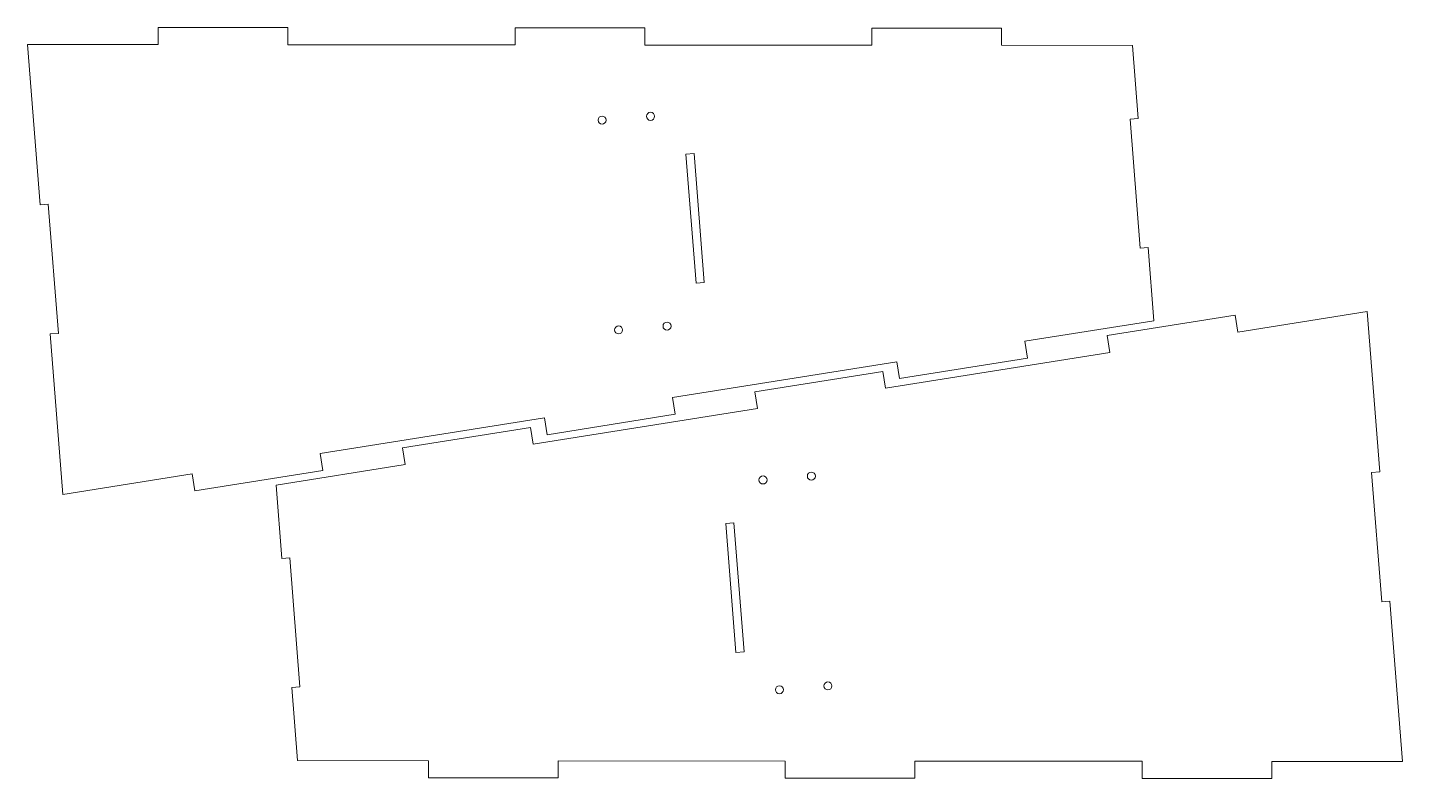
# Paper-space layout 'Sheet4' of a CAD drawing. Header units: inches. Extents: x 0.4 to 21.7, y 0.2 to 11.8.
import ezdxf

# ---------------------------------------------------------------- set-up
doc = ezdxf.new("R2010")
doc.units = ezdxf.units.IN
doc.header["$MEASUREMENT"] = 0

psp = doc.layouts.new('Sheet4')

# ---------------------------------------------------------------- linework, layer by layer
at = {"color": 1, "linetype": 'Continuous', "lineweight": 15}
for p, q in [((2.456, 11.511), (2.456, 11.775)), ((2.456, 11.775), (4.456, 11.773)), ((4.456, 11.509), (4.456, 11.773)), ((7.964, 11.506), (7.964, 11.77)), ((7.964, 11.77), (9.964, 11.768)), ((9.964, 11.504), (9.964, 11.768)), ((13.472, 11.501), (13.472, 11.765)), ((13.472, 11.765), (15.472, 11.764)), ((15.472, 11.5), (15.472, 11.764)), ((0.632, 9.035), (0.437, 11.512)), ((0.437, 11.512), (2.456, 11.511)), ((4.456, 11.509), (7.964, 11.506)), ((9.964, 11.504), (13.472, 11.501)), ((15.472, 11.5), (17.491, 11.498)), ((17.491, 11.498), (17.579, 10.369)), ((17.579, 10.369), (17.455, 10.359)), ((17.455, 10.359), (17.612, 8.365)), ((10.601, 9.819), (10.726, 9.829)), ((10.601, 9.819), (10.758, 7.825)), ((10.726, 9.829), (10.883, 7.835)), ((0.632, 9.035), (0.757, 9.045)), ((0.757, 9.045), (0.913, 7.051)), ((17.612, 8.365), (17.736, 8.375)), ((17.736, 8.375), (17.825, 7.245)), ((10.758, 7.825), (10.883, 7.835)), ((17.825, 7.245), (15.832, 6.928)), ((17.104, 7.016), (19.079, 7.33)), ((19.121, 7.07), (19.079, 7.33)), ((19.121, 7.07), (21.114, 7.387)), ((21.114, 7.387), (21.309, 4.91)), ((0.913, 7.051), (0.789, 7.041)), ((0.984, 4.563), (0.789, 7.041)), ((17.145, 6.755), (17.104, 7.016)), ((15.832, 6.928), (15.873, 6.667)), ((13.856, 6.613), (10.392, 6.062)), ((13.681, 6.204), (17.145, 6.755)), ((13.856, 6.613), (13.898, 6.353)), ((15.873, 6.667), (13.898, 6.353)), ((11.664, 6.15), (13.64, 6.464)), ((13.681, 6.204), (13.64, 6.464)), ((10.392, 6.062), (10.434, 5.801)), ((11.706, 5.889), (11.664, 6.15)), ((8.417, 5.747), (4.953, 5.195)), ((8.242, 5.337), (11.706, 5.889)), ((8.417, 5.747), (8.459, 5.486)), ((10.434, 5.801), (8.459, 5.486)), ((6.225, 5.284), (8.2, 5.598)), ((8.242, 5.337), (8.2, 5.598)), ((4.953, 5.195), (4.994, 4.935)), ((6.266, 5.023), (6.225, 5.284)), ((4.994, 4.935), (3.019, 4.62)), ((4.273, 4.705), (6.266, 5.023)), ((21.185, 4.9), (21.309, 4.91)), ((21.342, 2.906), (21.185, 4.9)), ((2.978, 4.881), (0.984, 4.563)), ((2.978, 4.881), (3.019, 4.62)), ((4.362, 3.576), (4.273, 4.705)), ((11.34, 4.125), (11.215, 4.115)), ((11.372, 2.121), (11.215, 4.115)), ((11.497, 2.131), (11.34, 4.125)), ((4.486, 3.586), (4.362, 3.576)), ((4.643, 1.592), (4.486, 3.586)), ((21.466, 2.916), (21.342, 2.906)), ((21.466, 2.916), (21.661, 0.438)), ((11.497, 2.131), (11.372, 2.121)), ((4.519, 1.582), (4.643, 1.592)), ((4.607, 0.453), (4.519, 1.582)), ((6.626, 0.451), (4.607, 0.453)), ((6.626, 0.451), (6.626, 0.187)), ((12.134, 0.446), (8.626, 0.449)), ((8.626, 0.449), (8.626, 0.185)), ((12.134, 0.446), (12.134, 0.182)), ((17.642, 0.442), (14.134, 0.445)), ((14.134, 0.445), (14.134, 0.181)), ((17.642, 0.442), (17.642, 0.178)), ((21.661, 0.438), (19.642, 0.44)), ((19.642, 0.44), (19.642, 0.176)), ((8.626, 0.185), (6.626, 0.187)), ((14.134, 0.181), (12.134, 0.182)), ((19.642, 0.176), (17.642, 0.178))]:
    psp.add_line(p, q, dxfattribs=at)
for centre in [(9.306, 10.344), (10.054, 10.403), (10.309, 7.163), (9.561, 7.104), (12.537, 4.846), (11.79, 4.787), (12.044, 1.547), (12.792, 1.606)]:
    psp.add_circle(centre, 0.0625, dxfattribs=at)

doc.saveas('drawing.dxf')
